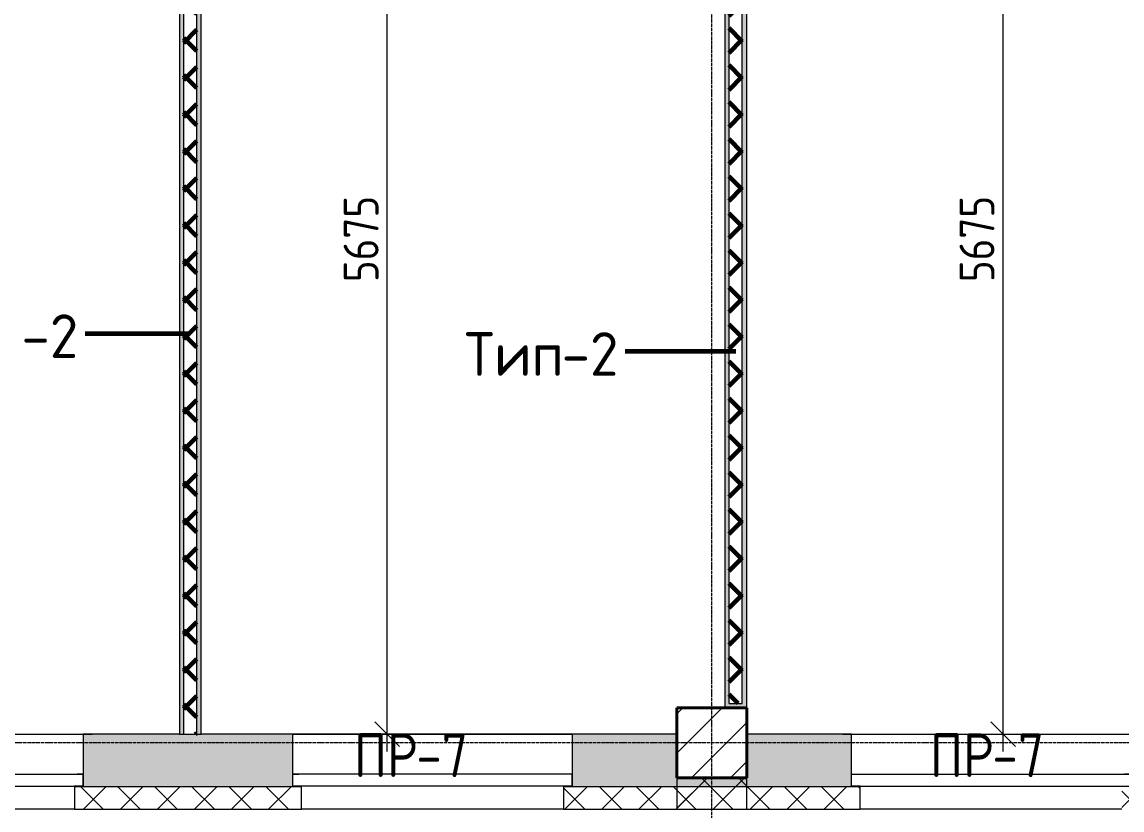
# Model space of a CAD drawing. Header units: millimetres. Extents: x -60946 to 138510, y -262288 to 24501.
# Drawn here: x -1142 to 5159, y -206008 to -201492 of the extents above; entities that cross this region are included whole.
import ezdxf

# ---------------------------------------------------------------- set-up
doc = ezdxf.new("R2010")
doc.units = ezdxf.units.MM
doc.linetypes.add('ADSK_Линия сетки', pattern=[25, 20, -2.5, 0, -2.5])
for name, color, linetype, lineweight in [('2)Тип-2', 3, 'Continuous', 60), ('_ Окна', 7, 'Continuous', 18), ('Марки', 7, 'Continuous', 20), ('Несущие колонны', 7, 'Continuous', 18), ('Окна', 7, 'Continuous', 9), ('Оси', 7, 'Continuous', 9), ('Размеры', 7, 'Continuous', 9), ('Стены внутренние', 7, 'Continuous', 18), ('Стены наружные', 7, 'Continuous', 18), ('Стены штриховка', 7, 'Continuous', 9)]:
    doc.layers.add(name, color=color, linetype=linetype, lineweight=lineweight)
doc.styles.add('GOST Common_2', font='', dxfattribs={"width": 0.9, "height": 250})
doc.styles.add('GOST Common_3', font='', dxfattribs={"width": 0.9, "height": 200})
doc.styles.add('GOST Common_4', font='', dxfattribs={"height": 250})
doc.styles.get('GOST Common_2').set_extended_font_data('GOST Common')
doc.styles.get('GOST Common_3').set_extended_font_data('GOST Common')
doc.styles.get('GOST Common_4').set_extended_font_data('GOST Common')
doc.dimstyles.new('ADSK_Основной_2_0_2', dxfattribs={"dimscale": 304.8, "dimtxt": 201.142999, "dimasz": 0.463911, "dimexe": 0.328084, "dimexo": 0.328084, "dimgap": 0.164042, "dimtad": 1, "dimdec": 3, "dimrnd": 0.001, "dimdsep": 46, "dimtxsty": 'GOST Common_3', "dimblk1": 'OBLIQUE', "dimblk2": 'OBLIQUE', "dimsah": 1, "dimcen": 0.09, "dimdle": 0.328084, "dimazin": 2, "dimtfac": 1, "dimtdec": 4, "dimtix": 1, "dimtmove": 0, "dimatfit": 3, "dimfxl": 1, "dimtvp": 1, "dimtolj": 1, "dimtzin": 0, "dimlwd": 20, "dimlwe": 20, "dimarcsym": 2})
pattern_1 = [(45, (9.36, -198628.46), (-106.066, 106.066), []), (135, (9.36, -198628.46), (-106.066, -106.066), [])]

# ---------------------------------------------------------------- blocks, each defined once
blk = doc.blocks.new('ADSK_КолоннаЖБ_Прямоугольная - 400x400 мм-1807143-Кладочный план 4-го этажа')
at = {"layer": 'Несущие колонны', "lineweight": 40}
for p, q in [((-200, 200), (200, 200)), ((-200, -200), (-200, 200)), ((200, 200), (200, -200)), ((200, -200), (-200, -200))]:
    blk.add_line(p, q, dxfattribs=at)
blk = doc.blocks.new('ОКНО L03 _2СТ_RS - ОК-5_1600х2000h-3556607-Кладочный план 4-го этажа')
at = {"layer": '_ Окна'}
for p, q in [((-838.1, -79), (761.9, -79)), ((-838.1, -149), (-838.1, -79)), ((-838.1, -79), (-803.1, -79)), ((-818.1, -79), (-38.1, -79)), ((-38.1, -79), (741.9, -79)), ((761.9, -79), (726.9, -79)), ((761.9, -149), (761.9, -79)), ((-838.1, -149), (761.9, -149)), ((-838.1, -149), (-833.1, -149)), ((-818.1, -149), (-38.1, -149)), ((-38.1, -149), (741.9, -149)), ((761.9, -149), (756.9, -149))]:
    blk.add_line(p, q, dxfattribs=at)
at = {"layer": 'Окна'}
blk.add_line((-888.1, 150), (811.9, 150), dxfattribs=at)
blk = doc.blocks.new('ОКНО L03 _2СТ_RS - ОК-5_1600х2000h-3556615-Кладочный план 4-го этажа')
at = {"layer": '_ Окна'}
for p, q in [((-838.1, 149), (761.9, 149)), ((-838.1, 149), (-838.1, 79)), ((-838.1, 149), (-833.1, 149)), ((-818.1, 149), (-38.1, 149)), ((-38.1, 149), (741.9, 149)), ((761.9, 149), (756.9, 149)), ((761.9, 149), (761.9, 79)), ((-838.1, 79), (761.9, 79)), ((-838.1, 79), (-803.1, 79)), ((-818.1, 79), (-38.1, 79)), ((-38.1, 79), (741.9, 79)), ((761.9, 79), (726.9, 79))]:
    blk.add_line(p, q, dxfattribs=at)
at = {"layer": 'Окна'}
blk.add_line((-888.1, -150), (811.9, -150), dxfattribs=at)
blk = doc.blocks.new('_Oblique')
at = {"color": 0, "linetype": 'ByBlock', "lineweight": -2}
blk.add_line((-0.5, -0.5), (0.5, 0.5), dxfattribs=at)
blk = doc.blocks.new('*D6165')
at = {"layer": 'Defpoints', "color": 0, "transparency": 16777216}
for p in [(4084.4, -199898.5), (4478.6, -199898.5), (4378.7, -205573.5)]:
    blk.add_point(p, dxfattribs=at)
at = {"layer": 'Размеры', "color": 0, "lineweight": 20, "transparency": 16777216}
for p, q in [((4478.6, -205673.5), (4478.6, -199798.5)), ((4184.4, -199898.5), (4578.6, -199898.5)), ((4478.7, -205573.5), (4578.6, -205573.5))]:
    blk.add_line(p, q, dxfattribs=at)
at = {"layer": 'Размеры', "color": 0, "lineweight": 20, "transparency": 16777216, "xscale": 141.4, "yscale": 141.4, "zscale": 141.4}
for p, rotation in [((4478.6, -199898.5), 90), ((4478.6, -205573.5), 270)]:
    blk.add_blockref('_Oblique', p, dxfattribs=dict(at, rotation=rotation))
at = {"layer": 'Размеры', "color": 0, "lineweight": 9, "transparency": 16777216, "insert": (4328.6, -202736), "char_height": 200, "width": 605.475, "attachment_point": 5, "rotation": 90, "style": 'GOST Common_3'}
blk.add_mtext('\\A1;5675', dxfattribs=at)
blk = doc.blocks.new('*D6199')
at = {"layer": 'Defpoints', "color": 0, "transparency": 16777216}
for p in [(484.4, -199898.5), (950.6, -199898.5), (850.6, -205573.5)]:
    blk.add_point(p, dxfattribs=at)
at = {"layer": 'Размеры', "color": 0, "lineweight": 20, "transparency": 16777216}
for p, q in [((950.6, -205673.5), (950.6, -199798.5)), ((584.4, -199898.5), (1050.6, -199898.5)), ((950.6, -205573.5), (1050.6, -205573.5))]:
    blk.add_line(p, q, dxfattribs=at)
at = {"layer": 'Размеры', "color": 0, "lineweight": 20, "transparency": 16777216, "xscale": 141.4, "yscale": 141.4, "zscale": 141.4}
for p, rotation in [((950.6, -199898.5), 90), ((950.6, -205573.5), 270)]:
    blk.add_blockref('_Oblique', p, dxfattribs=dict(at, rotation=rotation))
at = {"layer": 'Размеры', "color": 0, "lineweight": 9, "transparency": 16777216, "insert": (800.6, -202736), "char_height": 200, "width": 605.475, "attachment_point": 5, "rotation": 90, "style": 'GOST Common_3'}
blk.add_mtext('\\A1;5675', dxfattribs=at)

msp = doc.modelspace()

# ---------------------------------------------------------------- hatches: boundary and pattern name
at = {"layer": '2)Тип-2'}
for points in [[(-215.6385, -205573.4914), (-215.6385, -199873.4914), (-240.6385, -199873.4914), (-240.6385, -205573.4914)], [(-115.6385, -205573.4914), (-115.6385, -199873.4914), (-140.6385, -199873.4914), (-140.6385, -205573.4914)], [(2884.3615, -205423.4914), (2909.3615, -205423.4914), (2909.3615, -199873.4914), (2884.3615, -199873.4914), (2884.3615, -203559.091)], [(2909.3615, -205423.4914), (3009.3615, -205423.4914), (3009.3615, -199873.4914), (2984.3615, -199873.4914), (2984.3615, -205398.4914), (2909.3615, -205398.4914)]]:
    msp.add_hatch(color=256, dxfattribs=at).paths.add_polyline_path(points)
h = msp.add_hatch(dxfattribs=at)
h.set_pattern_fill('FP_4', color=256, style=0, pattern_type=2)
h.set_pattern_definition(pattern_1)
h.paths.add_polyline_path([(-140.6385, -205573.4914), (-140.6385, -199873.4914), (-215.6385, -199873.4914), (-215.6385, -205573.4914)])
h = msp.add_hatch(dxfattribs=at)
h.set_pattern_fill('FP_4', color=256, style=0, pattern_type=2)
h.set_pattern_definition(pattern_1)
h.paths.add_polyline_path([(2984.3615, -205398.4914), (2984.3615, -199873.4914), (2909.3615, -199873.4914), (2909.3615, -205398.4914)])
at = {"layer": 'Несущие колонны', "lineweight": 9}
h = msp.add_hatch(dxfattribs=at)
h.set_pattern_fill('FP_1', color=256, style=0, pattern_type=2)
h.set_pattern_definition([(45, (9.36, -198628.46), (-224.506, 224.506), []), (45, (233.87, -198628.46), (-224.506, 224.506), [396.875, -79.375, 3.353, -76.022])])
h.paths.add_polyline_path([(3009.3615, -205823.4914), (3009.3615, -205423.4914), (2609.3615, -205423.4914), (2609.3615, -205823.4914)])
at = {"layer": 'Стены внутренние', "lineweight": 9}
h = msp.add_hatch(dxfattribs=at)
h.set_pattern_fill('FP_2', color=256, style=0, pattern_type=2)
h.set_pattern_definition([(45, (9.36, -198628.46), (84.18955, 308.69595), [396.875, -79.375, 3.353, -76.022])])
h.paths.add_polyline_path([(59259.3615, -205873.4914), (59259.3615, -205872.4914), (59209.3615, -205872.4914), (59209.3615, -205573.4914), (58009.3615, -205573.4914), (58009.3615, -205872.4914), (57959.3615, -205873.4914)])
h.paths.add_polyline_path([(60759.3615, -205873.4914), (61559.3615, -205873.4914), (61559.3615, -205573.4914), (60809.3615, -205573.4914), (60809.3615, -205872.4914), (60759.3615, -205872.4914)])
h.paths.add_polyline_path([(56459.3615, -205873.4914), (56459.3615, -205872.4914), (56409.3615, -205872.4914), (56409.3615, -205573.4914), (54809.3615, -205573.4914), (54809.3615, -205872.4914), (56097.859, -205873.4914)])
h.paths.add_polyline_path([(53259.3615, -205873.4914), (53259.3615, -205872.4914), (53209.3615, -205872.4914), (53209.3615, -205573.4914), (52009.3615, -205573.4914), (52009.3615, -205872.4914), (52797.6931, -205873.4914)])
h.paths.add_polyline_path([(48459.3615, -205873.4914), (50409.3615, -205872.4914), (50409.3615, -205573.4914), (48509.3615, -205573.4914), (48509.3615, -205872.4914), (48459.3615, -205872.4914)])
h.paths.add_polyline_path([(39597.0293, -205873.4914), (40609.3615, -205872.4914), (40609.3615, -205573.4914), (39009.3615, -205573.4914), (39009.3615, -205872.4914), (38959.3615, -205873.4914)])
h.paths.add_polyline_path([(37459.3615, -205873.4914), (37459.3615, -205872.4914), (37409.3615, -205872.4914), (37409.3615, -205573.4914), (36209.3615, -205573.4914), (36209.3615, -205872.4914), (36296.8633, -205873.4914)])
h.paths.add_polyline_path([(46959.3615, -205873.4914), (46959.3615, -205872.4914), (46909.3615, -205872.4914), (46909.3615, -205573.4914), (45009.3615, -205573.4914), (45009.3615, -205872.4914), (46197.3612, -205873.4914)])
h.paths.add_polyline_path([(42897.1952, -205873.4914), (43409.3615, -205872.4914), (43409.3615, -205573.4914), (42209.3615, -205573.4914), (42209.3615, -205872.4914), (42159.3615, -205873.4914)])
h.paths.add_polyline_path([(34659.3615, -205873.4914), (34659.3615, -205872.4914), (34609.3615, -205872.4914), (34609.3615, -205573.4914), (34009.3615, -205573.4914), (34009.3615, -205823.4914), (33609.3615, -205823.4914), (33609.3615, -205573.4914), (33009.3615, -205573.4914), (33009.3615, -205872.4914), (32996.6974, -205873.4914)])
h.paths.add_polyline_path([(22659.3615, -205873.4914), (22659.3615, -205872.4914), (22609.3615, -205872.4914), (22609.3615, -205573.4914), (22009.3615, -205573.4914), (22009.3615, -205823.4914), (21609.3615, -205823.4914), (21609.3615, -205573.4914), (21009.3615, -205573.4914), (21009.3615, -205872.4914), (20959.3615, -205873.4914)])
h.paths.add_polyline_path([(28659.3615, -205873.4914), (28659.3615, -205872.4914), (28609.3615, -205872.4914), (28609.3615, -205573.4914), (27009.3615, -205573.4914), (27009.3615, -205872.4914), (26959.3615, -205873.4914)])
h.paths.add_polyline_path([(25459.3615, -205873.4914), (25459.3615, -205872.4914), (25409.3615, -205872.4914), (25409.3615, -205573.4914), (24209.3615, -205573.4914), (24209.3615, -205872.4914), (24159.3615, -205873.4914)])
h.paths.add_polyline_path([(19459.3615, -205873.4914), (19459.3615, -205872.4914), (19409.3615, -205872.4914), (19409.3615, -205573.4914), (18209.3615, -205573.4914), (18209.3615, -205872.4914), (18159.3615, -205873.4914)])
h.paths.add_polyline_path([(31459.3615, -205873.4914), (31459.3615, -205872.4914), (31409.3615, -205872.4914), (31409.3615, -205573.4914), (30209.3615, -205573.4914), (30209.3615, -205872.4914), (30159.3615, -205873.4914)])
h.paths.add_polyline_path([(16659.3615, -205873.4914), (16659.3615, -205872.4914), (16609.3615, -205872.4914), (16609.3615, -205573.4914), (16009.3615, -205573.4914), (16009.3615, -205823.4914), (15609.3615, -205823.4914), (15609.3615, -205573.4914), (15009.3615, -205573.4914), (15009.3615, -205823.4914), (14609.3615, -205823.4914), (14609.3615, -205573.4914), (14009.3615, -205573.4914), (14009.3615, -205872.4914), (16495.8676, -205873.4914)])
h.paths.add_polyline_path([(9659.3615, -205873.4914), (9659.3615, -205872.4914), (9609.3615, -205872.4914), (9609.3615, -205573.4914), (9009.3615, -205573.4914), (9009.3615, -205823.4914), (8609.3615, -205823.4914), (8609.3615, -205573.4914), (8009.3615, -205573.4914), (8009.3615, -205872.4914), (7959.3615, -205873.4914)])
h.paths.add_polyline_path([(11159.3615, -205873.4914), (12409.3615, -205872.4914), (12409.3615, -205573.4914), (11209.3615, -205573.4914), (11209.3615, -205872.4914), (11159.3615, -205872.4914)])
h.paths.add_polyline_path([(3659.3615, -205873.4914), (3659.3615, -205872.4914), (3609.3615, -205872.4914), (3609.3615, -205573.4914), (3009.3615, -205573.4914), (3009.3615, -205823.4914), (2609.3615, -205823.4914), (2609.3615, -205573.4914), (2009.3615, -205573.4914), (2009.3615, -205872.4914), (3295.2038, -205873.4914)])
h.paths.add_polyline_path([(-840.6385, -205873.4914), (409.3615, -205872.4914), (409.3615, -205573.4914), (-790.6385, -205573.4914), (-790.6385, -205872.4914), (-840.6385, -205872.4914)])
h.paths.add_polyline_path([(-2340.6385, -205873.4914), (-2340.6385, -205872.4914), (-2390.6385, -205872.4914), (-2390.6385, -205573.4914), (-2990.6385, -205573.4914), (-2990.6385, -205873.4914)])
h.paths.add_polyline_path([(5159.3615, -205873.4914), (6409.3615, -205872.4914), (6409.3615, -205573.4914), (5209.3615, -205573.4914), (5209.3615, -205872.4914), (5159.3615, -205872.4914)])
at = {"layer": 'Стены наружные', "lineweight": 9}
h = msp.add_hatch(dxfattribs=at)
h.set_pattern_fill('FP_4', color=256, style=0, pattern_type=2)
h.set_pattern_definition(pattern_1)
h.paths.add_polyline_path([(2609.3615, -206003.4914), (3009.3615, -206003.4914), (3009.3615, -205823.4914), (2609.3615, -205823.4914)])
h = msp.add_hatch(dxfattribs=at)
h.set_pattern_fill('FP_4', color=256, style=0, pattern_type=2)
h.set_pattern_definition(pattern_1)
h.paths.add_polyline_path([(61989.3615, -206003.4914), (61989.3615, -205873.4914), (60759.3615, -205873.4914), (60759.3615, -206003.4914), (61873.1494, -206003.4914)])
h.paths.add_polyline_path([(57959.3615, -206003.4914), (59259.3615, -206003.4914), (59259.3615, -205873.4914), (57959.3615, -205873.4914)])
h.paths.add_polyline_path([(40659.3615, -206003.4914), (40659.3615, -205873.4914), (38959.3615, -205873.4914), (38959.3615, -206003.4914), (39597.0293, -206003.4914)])
h.paths.add_polyline_path([(51959.3615, -206003.4914), (53259.3615, -206003.4914), (53259.3615, -205873.4914), (51959.3615, -205873.4914)])
h.paths.add_polyline_path([(42159.3615, -206003.4914), (43459.3615, -206003.4914), (43459.3615, -205873.4914), (42159.3615, -205873.4914)])
h.paths.add_polyline_path([(44959.3615, -206003.4914), (46959.3615, -206003.4914), (46959.3615, -205873.4914), (44959.3615, -205873.4914)])
h.paths.add_polyline_path([(37459.3615, -206003.4914), (37459.3615, -205873.4914), (36159.3615, -205873.4914), (36159.3615, -206003.4914), (36296.8633, -206003.4914)])
h.paths.add_polyline_path([(56097.859, -206003.4914), (56459.3615, -206003.4914), (56459.3615, -205873.4914), (54759.3615, -205873.4914), (54759.3615, -206003.4914)])
h.paths.add_polyline_path([(48459.3615, -206003.4914), (50459.3615, -206003.4914), (50459.3615, -205873.4914), (48459.3615, -205873.4914)])
h.paths.add_polyline_path([(32996.6974, -206003.4914), (34659.3615, -206003.4914), (34659.3615, -205873.4914), (32959.3615, -205873.4914), (32959.3615, -206003.4914)])
h.paths.add_polyline_path([(16659.3615, -206003.4914), (16659.3615, -205873.4914), (13959.3615, -205873.4914), (13959.3615, -206003.4914), (16495.8676, -206003.4914)])
h.paths.add_polyline_path([(31459.3615, -206003.4914), (31459.3615, -205873.4914), (30159.3615, -205873.4914), (30159.3615, -206003.4914)])
h.paths.add_polyline_path([(18159.3615, -206003.4914), (19459.3615, -206003.4914), (19459.3615, -205873.4914), (18159.3615, -205873.4914)])
h.paths.add_polyline_path([(20959.3615, -206003.4914), (22659.3615, -206003.4914), (22659.3615, -205873.4914), (20959.3615, -205873.4914)])
h.paths.add_polyline_path([(26959.3615, -206003.4914), (28659.3615, -206003.4914), (28659.3615, -205873.4914), (26959.3615, -205873.4914)])
h.paths.add_polyline_path([(25459.3615, -206003.4914), (25459.3615, -205873.4914), (24159.3615, -205873.4914), (24159.3615, -206003.4914)])
h.paths.add_polyline_path([(459.3615, -206003.4914), (459.3615, -205873.4914), (-840.6385, -205873.4914), (-840.6385, -206003.4914), (-4.9621, -206003.4914)])
h.paths.add_polyline_path([(12459.3615, -206003.4914), (12459.3615, -205873.4914), (11159.3615, -205873.4914), (11159.3615, -206003.4914)])
h.paths.add_polyline_path([(9659.3615, -206003.4914), (9659.3615, -205873.4914), (7959.3615, -205873.4914), (7959.3615, -206003.4914)])
h.paths.add_polyline_path([(1959.3615, -206003.4914), (3659.3615, -206003.4914), (3659.3615, -205873.4914), (1959.3615, -205873.4914)])
h.paths.add_polyline_path([(-2990.6385, -206003.4914), (-2340.6385, -206003.4914), (-2340.6385, -205873.4914), (-2990.6385, -205873.4914)])
h.paths.add_polyline_path([(5159.3615, -206003.4914), (6459.3615, -206003.4914), (6459.3615, -205873.4914), (5159.3615, -205873.4914)])

# ---------------------------------------------------------------- linework, layer by layer
at = {"layer": '2)Тип-2'}
for p, q in [((-178.1385, -203278.4895), (-780.6793, -203278.4895)), ((2946.8615, -203380.8941), (2313.6411, -203380.8941))]:
    msp.add_line(p, q, dxfattribs=at)
at = {"layer": 'Несущие колонны', "lineweight": 9}
for p, q in [((3009.3615, -205423.4914), (2609.3615, -205423.4914)), ((2609.3615, -205423.4914), (2609.3615, -205573.4914)), ((3009.3615, -205573.4914), (3009.3615, -205423.4914)), ((2609.3615, -205573.4914), (2609.3615, -205823.4914)), ((3009.3615, -205823.4914), (3009.3615, -205573.4914)), ((2609.3615, -205823.4914), (3009.3615, -205823.4914))]:
    msp.add_line(p, q, dxfattribs=at)
at = {"layer": 'Оси', "linetype": 'ADSK_Линия сетки', "lineweight": 5}
for p, q in [((2809.3615, -209602.3427), (2809.3615, -188601.0153)), ((62563.3938, -205623.4914), (-25230.7352, -205623.4914))]:
    msp.add_line(p, q, dxfattribs=at)
at = {"layer": 'Стены внутренние', "lineweight": 5}
for p, q in [((-240.6385, -199898.4914), (-240.6385, -205573.4914)), ((-115.6385, -205573.4914), (-115.6385, -199898.4914)), ((2884.3615, -199898.4914), (2884.3615, -205423.4914)), ((3009.3615, -205423.4914), (3009.3615, -199898.4914)), ((2884.3615, -205423.4914), (3009.3615, -205423.4914)), ((-2390.6385, -205573.4914), (-790.6385, -205573.4914)), ((-240.6385, -205573.4914), (-790.6385, -205573.4914)), ((-790.6385, -205573.4914), (-790.6385, -205872.4914)), ((409.3615, -205573.4914), (-115.6385, -205573.4914)), ((409.3615, -205872.4914), (409.3615, -205573.4914)), ((409.3615, -205573.4914), (2009.3615, -205573.4914)), ((2609.3615, -205573.4914), (2009.3615, -205573.4914)), ((2009.3615, -205573.4914), (2009.3615, -205872.4914)), ((2609.3615, -205823.4914), (2609.3615, -205573.4914)), ((3609.3615, -205573.4914), (3009.3615, -205573.4914)), ((3009.3615, -205573.4914), (3009.3615, -205823.4914)), ((3609.3615, -205872.4914), (3609.3615, -205573.4914)), ((3609.3615, -205573.4914), (5209.3615, -205573.4914)), ((-790.6385, -205872.4914), (-840.6385, -205872.4914)), ((-840.6385, -205872.4914), (-840.6385, -205873.4914)), ((459.3615, -205872.4914), (409.3615, -205872.4914)), ((459.3615, -205873.4914), (459.3615, -205872.4914)), ((2009.3615, -205872.4914), (1959.3615, -205872.4914)), ((1959.3615, -205872.4914), (1959.3615, -205873.4914)), ((3659.3615, -205872.4914), (3609.3615, -205872.4914)), ((3659.3615, -205873.4914), (3659.3615, -205872.4914))]:
    msp.add_line(p, q, dxfattribs=at)
at = {"layer": 'Стены наружные', "lineweight": 9}
for p, q in [((3009.3615, -205823.4914), (2609.3615, -205823.4914)), ((2609.3615, -205823.4914), (2609.3615, -206003.4914)), ((3009.3615, -206003.4914), (3009.3615, -205823.4914)), ((-840.6385, -205873.4914), (-840.6385, -206003.4914)), ((459.3615, -206003.4914), (459.3615, -205873.4914)), ((1959.3615, -205873.4914), (1959.3615, -206003.4914)), ((3659.3615, -206003.4914), (3659.3615, -205873.4914)), ((-840.6385, -206003.4914), (-2340.6385, -206003.4914)), ((-840.6385, -206003.4914), (459.3615, -206003.4914)), ((1959.3615, -206003.4914), (459.3615, -206003.4914)), ((1959.3615, -206003.4914), (3659.3615, -206003.4914)), ((5159.3615, -206003.4914), (3659.3615, -206003.4914))]:
    msp.add_line(p, q, dxfattribs=at)
at = {"layer": 'Стены штриховка', "lineweight": 9}
for p, q in [((-215.6385, -205573.4914), (-215.6385, -199873.4914)), ((-140.6385, -205573.4914), (-140.6385, -199873.4914)), ((2909.3615, -205398.4914), (2909.3615, -199873.4914)), ((2984.3615, -205398.4914), (2984.3615, -199873.4914)), ((2909.3615, -205398.4914), (2984.3615, -205398.4914)), ((-240.6385, -205573.4914), (-115.6385, -205573.4914)), ((-840.6385, -205873.4914), (459.3615, -205873.4914)), ((1959.3615, -205873.4914), (3659.3615, -205873.4914))]:
    msp.add_line(p, q, dxfattribs=at)

# ---------------------------------------------------------------- block references
at = {"layer": 'Несущие колонны', "lineweight": 9, "rotation": 89.9999999999999}
msp.add_blockref('ADSK_КолоннаЖБ_Прямоугольная - 400x400 мм-1807143-Кладочный план 4-го этажа', (2809.3615, -205623.4914), dxfattribs=at)
at = {"layer": 'Окна', "lineweight": 9}
for p in [(-1552.5385, -205723.4914), (4447.4615, -205723.4914)]:
    msp.add_blockref('ОКНО L03 _2СТ_RS - ОК-5_1600х2000h-3556607-Кладочный план 4-го этажа', p, dxfattribs=at)
at = {"layer": 'Окна', "rotation": 180}
msp.add_blockref('ОКНО L03 _2СТ_RS - ОК-5_1600х2000h-3556615-Кладочный план 4-го этажа', (1171.2615, -205723.4914), dxfattribs=at)

# ---------------------------------------------------------------- texts
at = {"layer": '2)Тип-2', "color": 116, "lineweight": 9, "true_color": 0x008040, "char_height": 250, "attachment_point": 1, "style": 'GOST Common_4'}
for s, insert, width in [('-2', (-1145.0543, -203167.5625), 432.91125), ('Тип', (1393.6411, -203269.967), 673.4175), ('-2', (1949.2661, -203269.967), 432.91125)]:
    msp.add_mtext(s, dxfattribs=dict(at, insert=insert, width=width))
at = {"layer": 'Марки', "lineweight": 9, "char_height": 250, "attachment_point": 1, "style": 'GOST Common_2'}
for s, insert, width in [('ПР', (759.4307, -205569.5103), 432.91125), ('-7', (1116.6182, -205569.5103), 389.620125), ('ПР', (4059.4307, -205569.5103), 432.91125), ('-7', (4416.6182, -205569.5103), 389.620125)]:
    msp.add_mtext(s, dxfattribs=dict(at, insert=insert, width=width))

# ---------------------------------------------------------------- dimensions: what is measured, and where the dimension line sits
at = {"layer": 'Размеры', "lineweight": 9}
for base, p1, p2, override, picture, middle in [((950.6143, -199898.4914), (850.6294, -205573.4914), (484.3615, -199898.4914), {"dimpost": '<>', "dimfxl": 5686.807291}, '*D6199', (800.6143, -202735.9914)), ((4478.644, -199898.4914), (4378.6591, -205573.4914), (4084.3615, -199898.4914), {"dimpost": '<>', "dimfxl": 5682.625807}, '*D6165', (4328.644, -202735.9914))]:
    dim = msp.add_linear_dim(base=base, p1=p1, p2=p2, angle=90, dimstyle='ADSK_Основной_2_0_2', override=override, dxfattribs=at)
    dim.commit()
    dim.dimension.update_dxf_attribs({"geometry": picture, "text_midpoint": middle})

doc.saveas('drawing.dxf')
